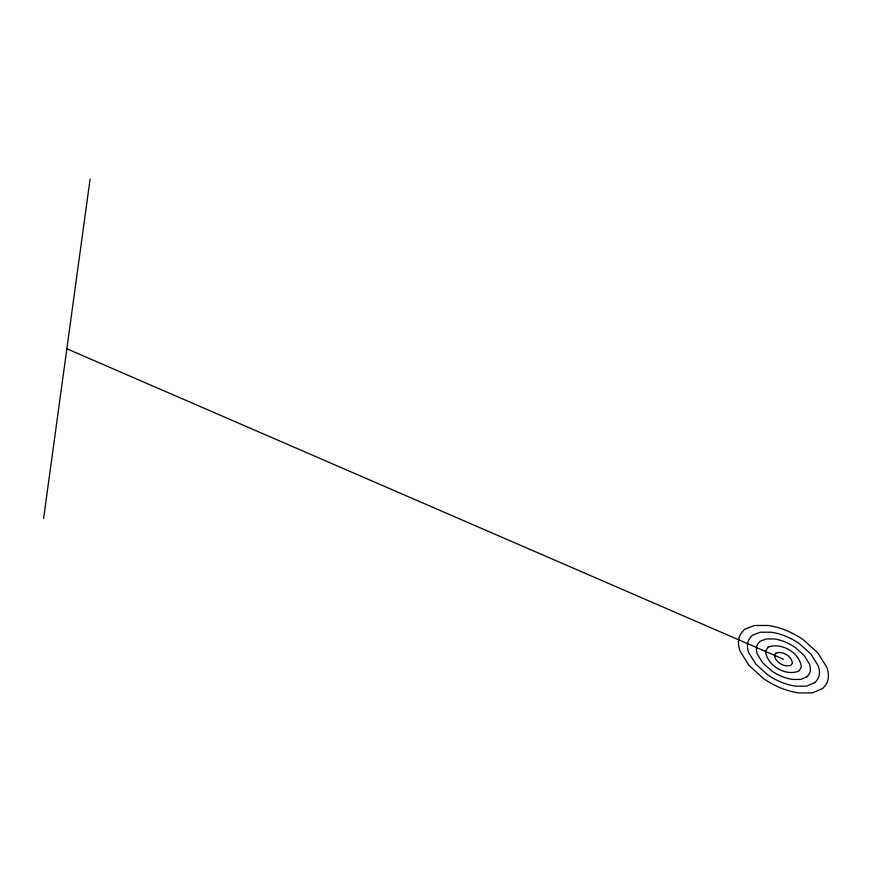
<?xml version="1.0" encoding="UTF-8"?>
<svg xmlns="http://www.w3.org/2000/svg" width="872" height="872" viewBox="0 0 872 872"><rect width="100%" height="100%" fill="white"/><g stroke="black" fill="none" stroke-linecap="round" stroke-linejoin="round"><path stroke-width="1.31" d="M43.6 518.448L90.099 179.076M66.85 348.767L783.438 659.199M767.949 647.22L765.529 651.438C767.142 665.63 785.912 676.803 799.068 670.928L801.357 666.96C799.722 652.725 781.236 641.923 767.949 647.22M775.699 653.204L774.489 655.319C775.284 662.415 784.68 667.996 791.253 665.063L792.397 663.08C791.58 655.962 782.337 650.567 775.699 653.204M806.883 676.803L800.801 679.43L792.463 679.43A29.114 15.304 5.9 0 1 781.116 676.16A45.595 23.958 5.9 0 1 771.458 670.775L762.793 662.96L757.517 654.534A45.595 23.958 5.9 0 1 756.569 647.558A30.912 16.241 5.9 0 1 760.21 641.225L766.085 638.969L774.423 638.958A29.114 15.304 5.9 0 1 785.77 642.228A45.595 23.958 5.9 0 1 795.428 647.613L804.082 655.428L809.369 663.865A45.595 23.958 5.9 0 1 810.317 670.841A29.114 15.304 5.9 0 1 806.883 676.803M814.699 682.667L806.589 686.166L795.471 686.177A38.815 20.394 5.9 0 1 780.342 681.817A60.8 31.948 5.9 0 1 767.469 674.634L755.915 664.213L748.874 652.975A60.8 31.948 5.9 0 1 747.609 643.678A41.224 21.658 5.9 0 1 752.471 635.241L760.297 632.222L771.415 632.222A38.815 20.394 5.9 0 1 786.544 636.571A60.8 31.948 5.9 0 1 799.417 643.754L810.971 654.174L818.001 665.412A60.8 31.948 5.9 0 1 819.266 674.721A38.815 20.394 5.9 0 1 814.699 682.667M822.514 688.531L812.366 692.913L798.469 692.924A48.527 25.495 5.9 0 1 779.568 687.474A75.995 39.938 5.9 0 1 763.469 678.492L749.037 665.478L740.241 651.417A75.995 39.938 5.9 0 1 738.649 639.797A51.524 27.076 5.9 0 1 744.721 629.246L754.509 625.475L768.406 625.475A48.527 25.495 5.9 0 1 787.318 630.914A75.995 39.938 5.9 0 1 803.417 639.895L817.849 652.921L826.645 666.971A75.995 39.938 5.9 0 1 828.226 678.601A48.527 25.495 5.9 0 1 822.514 688.531"/></g></svg>
